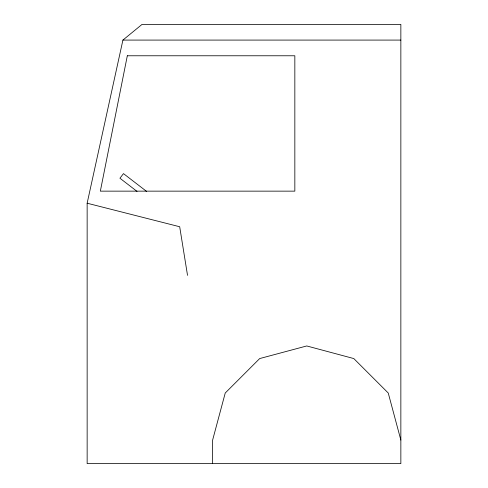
<?xml version="1.0" encoding="UTF-8"?>
<svg xmlns="http://www.w3.org/2000/svg" width="488" height="488" viewBox="0 0 488 488"><rect width="100%" height="100%" fill="white"/><g stroke="black" fill="none" stroke-linecap="round" stroke-linejoin="round"><path stroke-width="0.73" d="M87.145 203.215L122.915 40.083L142.045 24.4L400.855 24.4L400.855 463.6L87.145 463.6L87.145 203.215L179.688 226.743L187.532 275.372M122.915 40.083L400.855 40.083M146.577 191.4L123.482 173.612L119.932 178.23L137.036 191.4M400.855 440.072L388.247 393.017L353.8 358.564L306.745 345.955L259.683 358.564L225.236 393.017L212.628 440.072L212.628 463.6M127.319 55.772L100.339 191.144L294.837 191.144L294.837 55.772L127.319 55.772"/></g></svg>
